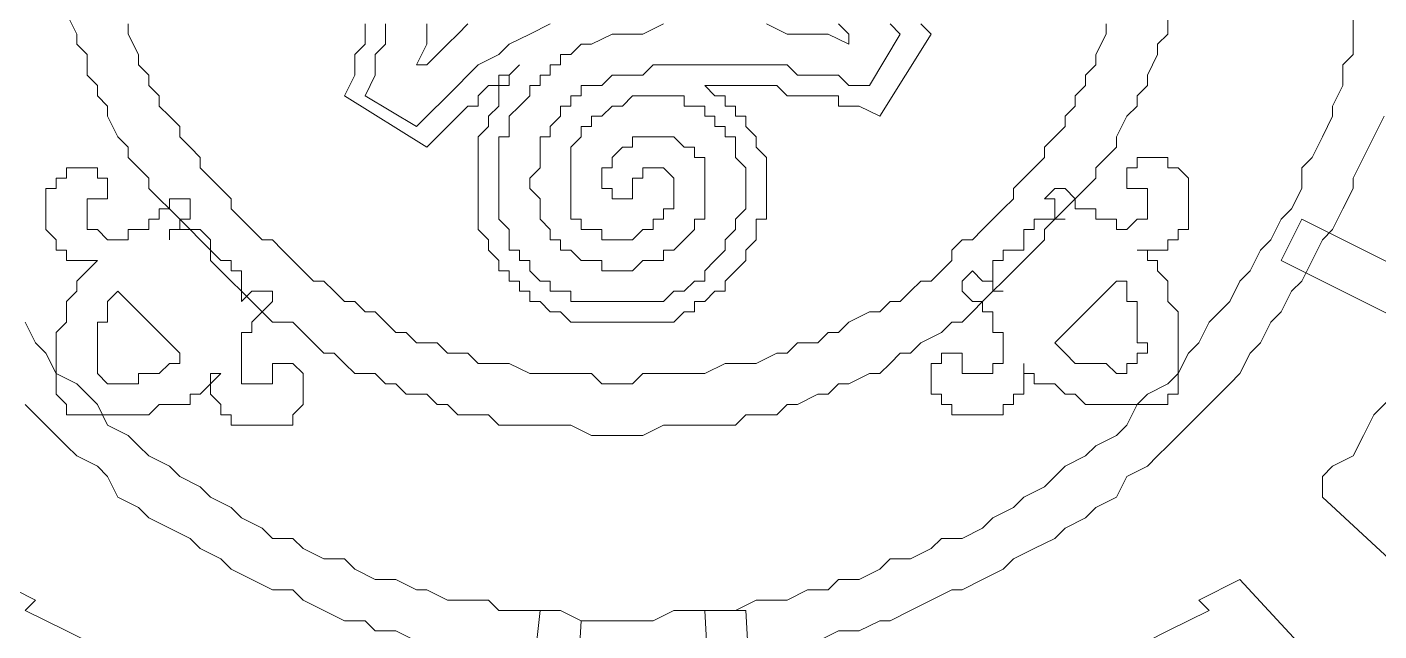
# Model space of a CAD drawing. Extents: x -66030 to 95157, y -13132 to 45879.
# Drawn here: x -11440 to -10927, y 14009 to 14238 of the extents above; entities that cross this region are included whole.
import ezdxf

# ---------------------------------------------------------------- set-up
doc = ezdxf.new("R2010")
doc.units = 0
doc.header["$LTSCALE"] = 100
doc.header["$MEASUREMENT"] = 0
doc.layers.get('0').update_dxf_attribs({"linetype": 'CONTINUOUS'})

msp = doc.modelspace()

# ---------------------------------------------------------------- linework, layer by layer
at = {"lineweight": 0}
for points in [[(-10937.23, 14243.11), (-10937.23, 14235.29), (-10937.23, 14227.48), (-10941.13, 14223.58), (-10941.13, 14215.76), (-10945.04, 14207.95), (-10945.04, 14204.05), (-10948.94, 14196.23), (-10952.85, 14188.42), (-10956.76, 14184.52), (-10956.76, 14176.7), (-10960.66, 14168.89), (-10964.57, 14164.99), (-10968.47, 14157.17), (-10972.38, 14153.27), (-10976.28, 14145.46), (-10980.19, 14141.55), (-10984.1, 14133.74), (-10988, 14129.83), (-10991.91, 14125.93), (-10995.81, 14118.12), (-10999.72, 14114.21), (-11003.63, 14106.4), (-11007.53, 14102.49), (-11015.34, 14098.59), (-11019.25, 14094.68), (-11023.16, 14086.87), (-11027.06, 14082.96), (-11034.87, 14079.06), (-11038.78, 14075.15), (-11046.59, 14071.24), (-11050.5, 14067.34), (-11054.4, 14063.43), (-11062.22, 14059.53), (-11066.12, 14055.62), (-11073.93, 14051.71), (-11077.84, 14047.81), (-11085.65, 14043.9), (-11093.46, 14043.9), (-11097.37, 14040), (-11105.18, 14036.09), (-11112.99, 14036.09), (-11116.9, 14032.18), (-11124.71, 14028.28), (-11132.52, 14028.28), (-11136.43, 14024.37), (-11144.24, 14024.37), (-11152.05, 14020.47), (-11159.87, 14020.47), (-11163.77, 14020.47), (-11171.58, 14016.56), (-11179.4, 14016.56), (-11187.21, 14016.56), (-11195.02, 14016.56), (-11202.83, 14012.65), (-11210.64, 14012.65), (-11214.55, 14012.65), (-11222.36, 14012.65), (-11230.17, 14012.65), (-11237.98, 14016.56), (-11245.8, 14016.56), (-11253.61, 14016.56), (-11261.42, 14016.56), (-11265.33, 14020.47), (-11273.14, 14020.47), (-11280.95, 14020.47), (-11288.76, 14024.37), (-11292.67, 14024.37), (-11300.48, 14028.28), (-11308.29, 14028.28), (-11316.1, 14032.18), (-11320.01, 14036.09), (-11327.82, 14036.09), (-11335.63, 14040), (-11339.54, 14043.9), (-11347.35, 14043.9), (-11351.26, 14047.81), (-11359.07, 14051.71), (-11362.98, 14055.62), (-11370.79, 14059.53), (-11374.69, 14063.43), (-11382.51, 14067.34), (-11386.41, 14071.24), (-11394.22, 14075.15), (-11398.13, 14079.06), (-11402.04, 14082.96), (-11409.85, 14086.87), (-11413.75, 14094.68), (-11417.66, 14098.59), (-11421.57, 14102.49), (-11429.38, 14106.4), (-11433.28, 14114.21), (-11437.19, 14118.12), (-11441.1, 14125.93)], [(-11007.53, 14243.11), (-11007.53, 14235.29), (-11011.44, 14231.39), (-11011.44, 14227.48), (-11015.34, 14219.67), (-11015.34, 14215.76), (-11019.25, 14211.86), (-11019.25, 14207.95), (-11023.16, 14204.05), (-11027.06, 14196.23), (-11027.06, 14192.33), (-11030.97, 14188.42), (-11034.87, 14184.52), (-11034.87, 14180.61), (-11038.78, 14176.7), (-11042.69, 14172.8), (-11046.59, 14168.89), (-11050.5, 14164.99), (-11054.4, 14161.08), (-11054.4, 14157.17), (-11058.31, 14153.27), (-11062.22, 14149.36), (-11066.12, 14145.46), (-11070.03, 14141.55), (-11073.93, 14137.65), (-11077.84, 14133.74), (-11081.75, 14129.83), (-11085.65, 14125.93), (-11089.56, 14125.93), (-11093.46, 14122.02), (-11101.28, 14118.12), (-11105.18, 14114.21), (-11109.09, 14114.21), (-11112.99, 14110.3), (-11116.9, 14106.4), (-11120.81, 14106.4), (-11128.62, 14102.49), (-11132.52, 14102.49), (-11136.43, 14098.59), (-11140.34, 14098.59), (-11148.15, 14094.68), (-11152.05, 14094.68), (-11155.96, 14090.77), (-11163.77, 14090.77), (-11167.68, 14090.77), (-11171.58, 14086.87), (-11179.4, 14086.87), (-11183.3, 14086.87), (-11187.21, 14086.87), (-11195.02, 14086.87), (-11198.93, 14086.87), (-11206.74, 14082.96), (-11210.64, 14082.96), (-11214.55, 14082.96), (-11222.36, 14082.96), (-11226.27, 14082.96), (-11234.08, 14086.87), (-11237.98, 14086.87), (-11241.89, 14086.87), (-11249.7, 14086.87), (-11253.61, 14086.87), (-11261.42, 14086.87), (-11265.33, 14090.77), (-11269.23, 14090.77), (-11277.04, 14090.77), (-11280.95, 14094.68), (-11284.86, 14094.68), (-11288.76, 14098.59), (-11296.57, 14098.59), (-11300.48, 14102.49), (-11304.39, 14102.49), (-11308.29, 14106.4), (-11316.1, 14106.4), (-11320.01, 14110.3), (-11323.92, 14114.21), (-11327.82, 14114.21), (-11331.73, 14118.12), (-11335.63, 14122.02), (-11339.54, 14125.93), (-11347.35, 14125.93), (-11351.26, 14129.83), (-11355.16, 14133.74), (-11359.07, 14137.65), (-11362.98, 14141.55), (-11366.88, 14145.46), (-11370.79, 14149.36), (-11370.79, 14153.27), (-11374.69, 14157.17), (-11378.6, 14161.08), (-11382.51, 14164.99), (-11386.41, 14168.89), (-11390.32, 14172.8), (-11394.22, 14176.7), (-11394.22, 14180.61), (-11398.13, 14184.52), (-11402.04, 14188.42), (-11402.04, 14192.33), (-11405.94, 14196.23), (-11409.85, 14204.05), (-11409.85, 14207.95), (-11413.75, 14211.86), (-11413.75, 14215.76), (-11417.66, 14219.67), (-11417.66, 14227.48), (-11421.57, 14231.39), (-11421.57, 14235.29), (-11425.47, 14243.11)], [(-11030.97, 14239.2), (-11030.97, 14235.29), (-11034.87, 14227.48), (-11034.87, 14223.58), (-11038.78, 14219.67), (-11038.78, 14215.76), (-11042.69, 14211.86), (-11042.69, 14207.95), (-11046.59, 14204.05), (-11046.59, 14200.14), (-11050.5, 14196.23), (-11054.4, 14192.33), (-11054.4, 14188.42), (-11058.31, 14184.52), (-11062.22, 14180.61), (-11066.12, 14176.7), (-11066.12, 14172.8), (-11070.03, 14168.89), (-11073.93, 14164.99), (-11077.84, 14161.08), (-11081.75, 14157.17), (-11085.65, 14157.17), (-11089.56, 14153.27), (-11089.56, 14149.36), (-11093.46, 14145.46), (-11097.37, 14141.55), (-11101.28, 14141.55), (-11105.18, 14137.65), (-11109.09, 14133.74), (-11112.99, 14133.74), (-11116.9, 14129.83), (-11120.81, 14129.83), (-11128.62, 14125.93), (-11132.52, 14122.02), (-11136.43, 14122.02), (-11140.34, 14118.12), (-11144.24, 14118.12), (-11148.15, 14118.12), (-11152.05, 14114.21), (-11155.96, 14114.21), (-11163.77, 14110.3), (-11167.68, 14110.3), (-11171.58, 14110.3), (-11175.49, 14110.3), (-11183.3, 14106.4), (-11187.21, 14106.4), (-11191.11, 14106.4), (-11195.02, 14106.4), (-11202.83, 14106.4), (-11206.74, 14106.4), (-11210.64, 14102.49), (-11214.55, 14102.49), (-11222.36, 14102.49), (-11226.27, 14106.4), (-11230.17, 14106.4), (-11237.98, 14106.4), (-11241.89, 14106.4), (-11245.8, 14106.4), (-11249.7, 14106.4), (-11257.51, 14110.3), (-11261.42, 14110.3), (-11265.33, 14110.3), (-11269.23, 14110.3), (-11273.14, 14114.21), (-11280.95, 14114.21), (-11284.86, 14118.12), (-11288.76, 14118.12), (-11292.67, 14118.12), (-11296.57, 14122.02), (-11300.48, 14122.02), (-11304.39, 14125.93), (-11308.29, 14129.83), (-11312.2, 14129.83), (-11316.1, 14133.74), (-11320.01, 14133.74), (-11323.92, 14137.65), (-11327.82, 14141.55), (-11331.73, 14141.55), (-11335.63, 14145.46), (-11339.54, 14149.36), (-11343.45, 14153.27), (-11347.35, 14157.17), (-11351.26, 14157.17), (-11355.16, 14161.08), (-11359.07, 14164.99), (-11362.98, 14168.89), (-11362.98, 14172.8), (-11366.88, 14176.7), (-11370.79, 14180.61), (-11374.69, 14184.52), (-11374.69, 14188.42), (-11378.6, 14192.33), (-11382.51, 14196.23), (-11382.51, 14200.14), (-11386.41, 14204.05), (-11390.32, 14207.95), (-11390.32, 14211.86), (-11394.22, 14215.76), (-11394.22, 14219.67), (-11398.13, 14223.58), (-11398.13, 14227.48), (-11402.04, 14235.29), (-11402.04, 14239.2)], [(-11101.28, 14239.2), (-11097.37, 14235.29), (-11116.9, 14204.05), (-11124.71, 14207.95), (-11124.71, 14207.95), (-11128.62, 14207.95), (-11128.62, 14207.95), (-11132.52, 14207.95), (-11132.52, 14211.86), (-11136.43, 14211.86), (-11140.34, 14211.86), (-11140.34, 14211.86), (-11144.24, 14211.86), (-11144.24, 14211.86), (-11148.15, 14211.86), (-11148.15, 14211.86), (-11152.05, 14211.86), (-11152.05, 14211.86), (-11155.96, 14215.76), (-11155.96, 14215.76), (-11159.87, 14215.76), (-11159.87, 14215.76), (-11163.77, 14215.76), (-11163.77, 14215.76), (-11167.68, 14215.76), (-11167.68, 14215.76), (-11171.58, 14215.76), (-11171.58, 14215.76), (-11175.49, 14215.76), (-11179.4, 14215.76), (-11179.4, 14215.76), (-11183.3, 14215.76), (-11183.3, 14215.76), (-11183.3, 14215.76), (-11183.3, 14215.76), (-11179.4, 14211.86), (-11179.4, 14211.86), (-11175.49, 14211.86), (-11175.49, 14207.95), (-11171.58, 14207.95), (-11171.58, 14207.95), (-11171.58, 14204.05), (-11167.68, 14204.05), (-11167.68, 14204.05), (-11167.68, 14200.14), (-11167.68, 14200.14), (-11163.77, 14196.23), (-11163.77, 14196.23), (-11163.77, 14192.33), (-11163.77, 14192.33), (-11159.87, 14188.42), (-11159.87, 14188.42), (-11159.87, 14184.52), (-11159.87, 14184.52), (-11159.87, 14180.61), (-11159.87, 14180.61), (-11159.87, 14176.7), (-11159.87, 14172.8), (-11159.87, 14172.8), (-11159.87, 14168.89), (-11159.87, 14164.99), (-11163.77, 14164.99), (-11163.77, 14161.08), (-11163.77, 14157.17), (-11163.77, 14157.17), (-11167.68, 14153.27), (-11167.68, 14149.36), (-11167.68, 14149.36), (-11171.58, 14145.46), (-11171.58, 14145.46), (-11175.49, 14141.55), (-11175.49, 14141.55), (-11175.49, 14137.65), (-11179.4, 14137.65), (-11183.3, 14133.74), (-11183.3, 14133.74), (-11187.21, 14133.74), (-11187.21, 14129.83), (-11191.11, 14129.83), (-11191.11, 14129.83), (-11195.02, 14125.93), (-11198.93, 14125.93), (-11198.93, 14125.93), (-11202.83, 14125.93), (-11206.74, 14125.93), (-11206.74, 14125.93), (-11210.64, 14125.93), (-11214.55, 14125.93), (-11218.45, 14125.93), (-11218.45, 14125.93), (-11222.36, 14125.93), (-11226.27, 14125.93), (-11226.27, 14125.93), (-11230.17, 14125.93), (-11234.08, 14125.93), (-11234.08, 14125.93), (-11237.98, 14129.83), (-11241.89, 14129.83), (-11241.89, 14129.83), (-11245.8, 14133.74), (-11245.8, 14133.74), (-11249.7, 14133.74), (-11249.7, 14137.65), (-11253.61, 14137.65), (-11253.61, 14141.55), (-11257.51, 14141.55), (-11257.51, 14145.46), (-11261.42, 14145.46), (-11261.42, 14149.36), (-11261.42, 14149.36), (-11265.33, 14153.27), (-11265.33, 14157.17), (-11265.33, 14157.17), (-11269.23, 14161.08), (-11269.23, 14164.99), (-11269.23, 14164.99), (-11269.23, 14168.89), (-11269.23, 14172.8), (-11269.23, 14172.8), (-11269.23, 14176.7), (-11269.23, 14180.61), (-11269.23, 14184.52), (-11269.23, 14188.42), (-11269.23, 14188.42), (-11269.23, 14192.33), (-11269.23, 14196.23), (-11265.33, 14200.14), (-11265.33, 14204.05), (-11265.33, 14204.05), (-11261.42, 14207.95), (-11261.42, 14211.86), (-11261.42, 14215.76), (-11257.51, 14215.76), (-11257.51, 14219.67), (-11253.61, 14223.58), (-11253.61, 14223.58), (-11253.61, 14223.58), (-11257.51, 14219.67), (-11261.42, 14219.67), (-11261.42, 14215.76), (-11265.33, 14215.76), (-11269.23, 14211.86), (-11269.23, 14211.86), (-11269.23, 14211.86), (-11269.23, 14207.95), (-11273.14, 14207.95), (-11273.14, 14207.95), (-11273.14, 14207.95), (-11277.04, 14204.05), (-11277.04, 14204.05), (-11277.04, 14204.05), (-11277.04, 14204.05), (-11280.95, 14200.14), (-11280.95, 14200.14), (-11280.95, 14200.14), (-11284.86, 14196.23), (-11284.86, 14196.23), (-11288.76, 14192.33), (-11320.01, 14211.86), (-11316.1, 14219.67), (-11316.1, 14219.67), (-11316.1, 14223.58), (-11316.1, 14223.58), (-11316.1, 14227.48), (-11316.1, 14227.48), (-11312.2, 14231.39), (-11312.2, 14231.39), (-11312.2, 14235.29), (-11312.2, 14239.2)], [(-11241.89, 14239.2), (-11249.7, 14235.29), (-11257.51, 14231.39), (-11261.42, 14227.48), (-11269.23, 14223.58), (-11273.14, 14219.67), (-11277.04, 14215.76), (-11280.95, 14211.86), (-11288.76, 14204.05), (-11292.67, 14200.14), (-11312.2, 14211.86), (-11312.2, 14211.86), (-11308.29, 14219.67), (-11308.29, 14223.58), (-11308.29, 14227.48), (-11304.39, 14231.39), (-11304.39, 14235.29), (-11304.39, 14239.2)], [(-11288.76, 14239.2), (-11288.76, 14231.39), (-11292.67, 14223.58), (-11288.76, 14223.58), (-11284.86, 14227.48), (-11280.95, 14231.39), (-11280.95, 14231.39), (-11277.04, 14235.29), (-11273.14, 14239.2)], [(-11112.99, 14239.2), (-11109.09, 14235.29), (-11120.81, 14215.76), (-11120.81, 14215.76), (-11124.71, 14215.76), (-11128.62, 14215.76), (-11132.52, 14219.67), (-11136.43, 14219.67), (-11140.34, 14219.67), (-11144.24, 14219.67), (-11148.15, 14219.67), (-11152.05, 14223.58), (-11159.87, 14223.58), (-11163.77, 14223.58), (-11167.68, 14223.58), (-11171.58, 14223.58), (-11175.49, 14223.58), (-11179.4, 14223.58), (-11183.3, 14223.58), (-11187.21, 14223.58), (-11198.93, 14223.58), (-11202.83, 14223.58), (-11206.74, 14219.67), (-11214.55, 14219.67), (-11214.55, 14219.67), (-11218.45, 14219.67), (-11218.45, 14219.67), (-11222.36, 14215.76), (-11226.27, 14215.76), (-11226.27, 14215.76), (-11230.17, 14215.76), (-11230.17, 14211.86), (-11234.08, 14211.86), (-11234.08, 14211.86), (-11234.08, 14207.95), (-11237.98, 14207.95), (-11237.98, 14204.05), (-11237.98, 14204.05), (-11241.89, 14200.14), (-11241.89, 14200.14), (-11241.89, 14196.23), (-11245.8, 14196.23), (-11245.8, 14192.33), (-11245.8, 14192.33), (-11245.8, 14188.42), (-11245.8, 14188.42), (-11245.8, 14184.52), (-11245.8, 14184.52), (-11249.7, 14180.61), (-11249.7, 14180.61), (-11249.7, 14176.7), (-11249.7, 14176.7), (-11245.8, 14172.8), (-11245.8, 14172.8), (-11245.8, 14172.8), (-11245.8, 14168.89), (-11245.8, 14168.89), (-11245.8, 14164.99), (-11245.8, 14164.99), (-11245.8, 14164.99), (-11241.89, 14161.08), (-11241.89, 14161.08), (-11241.89, 14161.08), (-11241.89, 14157.17), (-11241.89, 14157.17), (-11237.98, 14157.17), (-11237.98, 14157.17), (-11237.98, 14153.27), (-11234.08, 14153.27), (-11234.08, 14153.27), (-11234.08, 14153.27), (-11230.17, 14149.36), (-11230.17, 14149.36), (-11230.17, 14149.36), (-11226.27, 14149.36), (-11226.27, 14149.36), (-11226.27, 14149.36), (-11222.36, 14149.36), (-11222.36, 14145.46), (-11218.45, 14145.46), (-11218.45, 14145.46), (-11214.55, 14145.46), (-11214.55, 14145.46), (-11214.55, 14145.46), (-11210.64, 14145.46), (-11210.64, 14145.46), (-11206.74, 14149.36), (-11206.74, 14149.36), (-11206.74, 14149.36), (-11202.83, 14149.36), (-11202.83, 14149.36), (-11198.93, 14149.36), (-11198.93, 14149.36), (-11198.93, 14153.27), (-11195.02, 14153.27), (-11195.02, 14153.27), (-11195.02, 14153.27), (-11191.11, 14157.17), (-11191.11, 14157.17), (-11191.11, 14157.17), (-11191.11, 14157.17), (-11187.21, 14161.08), (-11187.21, 14161.08), (-11187.21, 14161.08), (-11187.21, 14164.99), (-11187.21, 14164.99), (-11183.3, 14164.99), (-11183.3, 14168.89), (-11183.3, 14168.89), (-11183.3, 14172.8), (-11183.3, 14172.8), (-11183.3, 14172.8), (-11183.3, 14176.7), (-11183.3, 14176.7), (-11183.3, 14180.61), (-11183.3, 14180.61), (-11183.3, 14180.61), (-11183.3, 14180.61), (-11183.3, 14180.61), (-11183.3, 14184.52), (-11183.3, 14184.52), (-11183.3, 14184.52), (-11183.3, 14184.52), (-11183.3, 14188.42), (-11187.21, 14188.42), (-11187.21, 14188.42), (-11187.21, 14188.42), (-11187.21, 14188.42), (-11187.21, 14188.42), (-11187.21, 14192.33), (-11187.21, 14192.33), (-11191.11, 14192.33), (-11191.11, 14192.33), (-11191.11, 14192.33), (-11191.11, 14192.33), (-11191.11, 14192.33), (-11195.02, 14196.23), (-11195.02, 14196.23), (-11195.02, 14196.23), (-11195.02, 14196.23), (-11195.02, 14196.23), (-11198.93, 14196.23), (-11198.93, 14196.23), (-11198.93, 14196.23), (-11198.93, 14196.23), (-11202.83, 14196.23), (-11202.83, 14196.23), (-11202.83, 14196.23), (-11202.83, 14196.23), (-11206.74, 14196.23), (-11206.74, 14196.23), (-11206.74, 14196.23), (-11206.74, 14196.23), (-11210.64, 14196.23), (-11210.64, 14196.23), (-11210.64, 14196.23), (-11210.64, 14192.33), (-11214.55, 14192.33), (-11214.55, 14192.33), (-11214.55, 14192.33), (-11214.55, 14192.33), (-11214.55, 14192.33), (-11214.55, 14192.33), (-11218.45, 14188.42), (-11218.45, 14188.42), (-11218.45, 14188.42), (-11218.45, 14188.42), (-11218.45, 14188.42), (-11218.45, 14188.42), (-11218.45, 14184.52), (-11218.45, 14184.52), (-11222.36, 14184.52), (-11222.36, 14184.52), (-11222.36, 14180.61), (-11222.36, 14180.61), (-11222.36, 14180.61), (-11222.36, 14180.61), (-11222.36, 14180.61), (-11222.36, 14176.7), (-11222.36, 14176.7), (-11222.36, 14176.7), (-11222.36, 14176.7), (-11222.36, 14176.7), (-11222.36, 14176.7), (-11222.36, 14176.7), (-11222.36, 14176.7), (-11222.36, 14176.7), (-11222.36, 14176.7), (-11222.36, 14176.7), (-11222.36, 14176.7), (-11218.45, 14176.7), (-11218.45, 14172.8), (-11218.45, 14172.8), (-11218.45, 14172.8), (-11218.45, 14172.8), (-11218.45, 14172.8), (-11218.45, 14172.8), (-11218.45, 14172.8), (-11218.45, 14172.8), (-11218.45, 14172.8), (-11218.45, 14172.8), (-11218.45, 14172.8), (-11218.45, 14172.8), (-11218.45, 14172.8), (-11218.45, 14172.8), (-11218.45, 14172.8), (-11218.45, 14172.8), (-11214.55, 14172.8), (-11214.55, 14172.8), (-11214.55, 14172.8), (-11214.55, 14172.8), (-11214.55, 14172.8), (-11214.55, 14172.8), (-11214.55, 14172.8), (-11214.55, 14172.8), (-11214.55, 14172.8), (-11214.55, 14172.8), (-11214.55, 14172.8), (-11214.55, 14172.8), (-11214.55, 14172.8), (-11210.64, 14172.8), (-11210.64, 14172.8), (-11210.64, 14172.8), (-11210.64, 14172.8), (-11210.64, 14172.8), (-11210.64, 14172.8), (-11210.64, 14172.8), (-11210.64, 14172.8), (-11210.64, 14172.8), (-11210.64, 14176.7), (-11210.64, 14176.7), (-11210.64, 14176.7), (-11210.64, 14176.7), (-11210.64, 14176.7), (-11210.64, 14176.7), (-11210.64, 14176.7), (-11210.64, 14176.7), (-11210.64, 14176.7), (-11210.64, 14176.7), (-11210.64, 14176.7), (-11210.64, 14176.7), (-11210.64, 14180.61), (-11210.64, 14180.61), (-11206.74, 14180.61), (-11206.74, 14184.52), (-11206.74, 14184.52), (-11206.74, 14184.52), (-11202.83, 14184.52), (-11202.83, 14184.52), (-11202.83, 14184.52), (-11198.93, 14184.52), (-11198.93, 14184.52), (-11198.93, 14184.52), (-11195.02, 14180.61), (-11195.02, 14180.61), (-11195.02, 14180.61), (-11195.02, 14176.7), (-11195.02, 14176.7), (-11195.02, 14176.7), (-11195.02, 14172.8), (-11195.02, 14172.8), (-11195.02, 14172.8), (-11195.02, 14172.8), (-11195.02, 14168.89), (-11195.02, 14168.89), (-11198.93, 14168.89), (-11198.93, 14168.89), (-11198.93, 14168.89), (-11198.93, 14164.99), (-11198.93, 14164.99), (-11198.93, 14164.99), (-11198.93, 14164.99), (-11202.83, 14164.99), (-11202.83, 14161.08), (-11202.83, 14161.08), (-11202.83, 14161.08), (-11202.83, 14161.08), (-11206.74, 14161.08), (-11206.74, 14161.08), (-11206.74, 14161.08), (-11206.74, 14161.08), (-11210.64, 14157.17), (-11210.64, 14157.17), (-11210.64, 14157.17), (-11210.64, 14157.17), (-11214.55, 14157.17), (-11214.55, 14157.17), (-11214.55, 14157.17), (-11214.55, 14157.17), (-11218.45, 14157.17), (-11218.45, 14157.17), (-11218.45, 14157.17), (-11218.45, 14157.17), (-11222.36, 14157.17), (-11222.36, 14157.17), (-11222.36, 14161.08), (-11222.36, 14161.08), (-11226.27, 14161.08), (-11226.27, 14161.08), (-11226.27, 14161.08), (-11226.27, 14161.08), (-11226.27, 14161.08), (-11230.17, 14161.08), (-11230.17, 14164.99), (-11230.17, 14164.99), (-11230.17, 14164.99), (-11230.17, 14164.99), (-11234.08, 14164.99), (-11234.08, 14168.89), (-11234.08, 14168.89), (-11234.08, 14168.89), (-11234.08, 14168.89), (-11234.08, 14168.89), (-11234.08, 14172.8), (-11234.08, 14172.8), (-11234.08, 14172.8), (-11234.08, 14172.8), (-11234.08, 14176.7), (-11234.08, 14176.7), (-11234.08, 14176.7), (-11234.08, 14180.61), (-11234.08, 14180.61), (-11234.08, 14180.61), (-11234.08, 14184.52), (-11234.08, 14184.52), (-11234.08, 14188.42), (-11234.08, 14188.42), (-11234.08, 14192.33), (-11234.08, 14192.33), (-11234.08, 14192.33), (-11230.17, 14196.23), (-11230.17, 14196.23), (-11230.17, 14196.23), (-11230.17, 14200.14), (-11226.27, 14200.14), (-11226.27, 14200.14), (-11226.27, 14204.05), (-11222.36, 14204.05), (-11222.36, 14204.05), (-11222.36, 14204.05), (-11218.45, 14207.95), (-11218.45, 14207.95), (-11218.45, 14207.95), (-11214.55, 14207.95), (-11214.55, 14207.95), (-11214.55, 14207.95), (-11210.64, 14211.86), (-11210.64, 14211.86), (-11206.74, 14211.86), (-11206.74, 14211.86), (-11202.83, 14211.86), (-11202.83, 14211.86), (-11202.83, 14211.86), (-11198.93, 14211.86), (-11198.93, 14211.86), (-11195.02, 14211.86), (-11195.02, 14211.86), (-11191.11, 14211.86), (-11191.11, 14207.95), (-11191.11, 14207.95), (-11187.21, 14207.95), (-11187.21, 14207.95), (-11187.21, 14207.95), (-11183.3, 14207.95), (-11183.3, 14204.05), (-11183.3, 14204.05), (-11179.4, 14204.05), (-11179.4, 14204.05), (-11179.4, 14200.14), (-11175.49, 14200.14), (-11175.49, 14200.14), (-11175.49, 14196.23), (-11175.49, 14196.23), (-11171.58, 14196.23), (-11171.58, 14192.33), (-11171.58, 14192.33), (-11171.58, 14192.33), (-11171.58, 14188.42), (-11171.58, 14188.42), (-11167.68, 14184.52), (-11167.68, 14184.52), (-11167.68, 14184.52), (-11167.68, 14180.61), (-11167.68, 14180.61), (-11167.68, 14176.7), (-11167.68, 14172.8), (-11167.68, 14172.8), (-11167.68, 14168.89), (-11167.68, 14168.89), (-11171.58, 14164.99), (-11171.58, 14164.99), (-11171.58, 14161.08), (-11171.58, 14161.08), (-11175.49, 14157.17), (-11175.49, 14157.17), (-11175.49, 14153.27), (-11175.49, 14153.27), (-11179.4, 14149.36), (-11179.4, 14149.36), (-11183.3, 14145.46), (-11183.3, 14145.46), (-11183.3, 14141.55), (-11187.21, 14141.55), (-11187.21, 14141.55), (-11191.11, 14137.65), (-11191.11, 14137.65), (-11195.02, 14137.65), (-11195.02, 14137.65), (-11198.93, 14133.74), (-11198.93, 14133.74), (-11202.83, 14133.74), (-11206.74, 14133.74), (-11206.74, 14133.74), (-11210.64, 14133.74), (-11210.64, 14133.74), (-11214.55, 14133.74), (-11218.45, 14133.74), (-11218.45, 14133.74), (-11222.36, 14133.74), (-11222.36, 14133.74), (-11226.27, 14133.74), (-11230.17, 14133.74), (-11230.17, 14133.74), (-11234.08, 14133.74), (-11234.08, 14137.65), (-11237.98, 14137.65), (-11237.98, 14137.65), (-11241.89, 14137.65), (-11241.89, 14141.55), (-11245.8, 14141.55), (-11245.8, 14141.55), (-11249.7, 14145.46), (-11249.7, 14145.46), (-11249.7, 14149.36), (-11253.61, 14149.36), (-11253.61, 14153.27), (-11253.61, 14153.27), (-11257.51, 14153.27), (-11257.51, 14157.17), (-11257.51, 14157.17), (-11257.51, 14161.08), (-11261.42, 14164.99), (-11261.42, 14164.99), (-11261.42, 14168.89), (-11261.42, 14168.89), (-11261.42, 14172.8), (-11261.42, 14172.8), (-11261.42, 14176.7), (-11261.42, 14180.61), (-11261.42, 14184.52), (-11261.42, 14184.52), (-11261.42, 14188.42), (-11261.42, 14192.33), (-11261.42, 14196.23), (-11257.51, 14196.23), (-11257.51, 14200.14), (-11257.51, 14204.05), (-11257.51, 14204.05), (-11253.61, 14207.95), (-11253.61, 14207.95), (-11249.7, 14211.86), (-11249.7, 14215.76), (-11245.8, 14215.76), (-11245.8, 14219.67), (-11241.89, 14219.67), (-11241.89, 14223.58), (-11237.98, 14223.58), (-11237.98, 14227.48), (-11234.08, 14227.48), (-11234.08, 14227.48), (-11230.17, 14231.39), (-11226.27, 14231.39), (-11218.45, 14235.29), (-11214.55, 14235.29), (-11210.64, 14235.29), (-11206.74, 14235.29), (-11198.93, 14239.2)], [(-11159.87, 14239.2), (-11152.05, 14235.29), (-11144.24, 14235.29), (-11136.43, 14235.29), (-11128.62, 14231.39), (-11128.62, 14235.29), (-11132.52, 14239.2)], [(-10925.51, 14204.05), (-10929.41, 14196.23), (-10933.32, 14188.42), (-10937.23, 14180.61), (-10937.23, 14176.7), (-10941.13, 14168.89), (-10945.04, 14161.08), (-10948.94, 14157.17), (-10952.85, 14149.36), (-10956.76, 14141.55), (-10960.66, 14137.65), (-10964.57, 14129.83), (-10968.47, 14125.93), (-10972.38, 14118.12), (-10976.28, 14114.21), (-10980.19, 14106.4), (-10984.1, 14102.49), (-10991.91, 14094.68), (-10995.81, 14090.77), (-10999.72, 14086.87), (-11007.53, 14079.06), (-11011.44, 14075.15), (-11015.34, 14071.24), (-11023.16, 14067.34), (-11027.06, 14059.53), (-11034.87, 14055.62), (-11038.78, 14051.71), (-11046.59, 14047.81), (-11050.5, 14043.9), (-11058.31, 14040), (-11066.12, 14036.09), (-11070.03, 14032.18), (-11077.84, 14028.28), (-11085.65, 14024.37), (-11089.56, 14024.37), (-11097.37, 14020.47), (-11105.18, 14016.56), (-11112.99, 14012.65), (-11116.9, 14012.65), (-11124.71, 14008.75), (-11132.52, 14008.75), (-11140.34, 14004.84)], [(-10909.88, 14122.02), (-10964.57, 14149.36), (-10956.76, 14164.99), (-10902.07, 14137.65)], [(-10898.17, 14012.65), (-10948.94, 14059.53), (-10948.94, 14059.53), (-10948.94, 14063.43), (-10948.94, 14063.43), (-10948.94, 14067.34), (-10945.04, 14071.24), (-10937.23, 14075.15), (-10933.32, 14082.96), (-10929.41, 14090.77), (-10921.6, 14098.59)], [(-11292.67, 14004.84), (-11300.48, 14008.75), (-11308.29, 14008.75), (-11312.2, 14012.65), (-11320.01, 14012.65), (-11327.82, 14016.56), (-11335.63, 14020.47), (-11339.54, 14024.37), (-11347.35, 14024.37), (-11355.16, 14028.28), (-11362.98, 14032.18), (-11366.88, 14036.09), (-11374.69, 14040), (-11378.6, 14043.9), (-11386.41, 14047.81), (-11394.22, 14051.71), (-11398.13, 14055.62), (-11405.94, 14059.53), (-11409.85, 14067.34), (-11413.75, 14071.24), (-11421.57, 14075.15), (-11425.47, 14079.06), (-11433.28, 14086.87), (-11437.19, 14090.77), (-11441.1, 14094.68)], [(-11452.81, 14028.28), (-11437.19, 14020.47), (-11441.1, 14016.56), (-11425.47, 14008.75), (-11417.66, 14004.84)], [(-11015.34, 14004.84), (-11007.53, 14008.75), (-10991.91, 14016.56), (-10995.81, 14020.47), (-10980.19, 14028.28), (-10933.32, 13977.5)], [(-11261.42, 13875.95), (-11245.8, 14016.56), (-11237.98, 14016.56), (-11230.17, 14012.65), (-11234.08, 13946.25)], [(-11179.4, 13946.25), (-11183.3, 14016.56), (-11175.49, 14016.56), (-11167.68, 14016.56), (-11159.87, 13875.95)]]:
    msp.add_lwpolyline(points, dxfattribs=at)
for points in [[(-11347.35, 14133.74), (-11351.26, 14129.83), (-11351.26, 14129.83), (-11351.26, 14129.83), (-11355.16, 14125.93), (-11355.16, 14122.02), (-11359.07, 14122.02), (-11359.07, 14118.12), (-11359.07, 14114.21), (-11359.07, 14114.21), (-11359.07, 14110.3), (-11359.07, 14110.3), (-11359.07, 14106.4), (-11359.07, 14106.4), (-11359.07, 14106.4), (-11359.07, 14102.49), (-11355.16, 14102.49), (-11355.16, 14102.49), (-11355.16, 14102.49), (-11351.26, 14102.49), (-11351.26, 14102.49), (-11351.26, 14102.49), (-11347.35, 14102.49), (-11347.35, 14102.49), (-11347.35, 14102.49), (-11347.35, 14102.49), (-11347.35, 14102.49), (-11347.35, 14106.4), (-11347.35, 14106.4), (-11347.35, 14106.4), (-11347.35, 14106.4), (-11347.35, 14110.3), (-11343.45, 14110.3), (-11343.45, 14110.3), (-11343.45, 14110.3), (-11339.54, 14110.3), (-11339.54, 14110.3), (-11335.63, 14106.4), (-11335.63, 14106.4), (-11335.63, 14106.4), (-11335.63, 14106.4), (-11335.63, 14102.49), (-11335.63, 14102.49), (-11335.63, 14098.59), (-11335.63, 14098.59), (-11335.63, 14098.59), (-11335.63, 14094.68), (-11335.63, 14094.68), (-11339.54, 14090.77), (-11339.54, 14090.77), (-11339.54, 14090.77), (-11339.54, 14086.87), (-11343.45, 14086.87), (-11343.45, 14086.87), (-11347.35, 14086.87), (-11347.35, 14086.87), (-11351.26, 14086.87), (-11351.26, 14086.87), (-11355.16, 14086.87), (-11355.16, 14086.87), (-11359.07, 14086.87), (-11359.07, 14086.87), (-11362.98, 14086.87), (-11362.98, 14090.77), (-11362.98, 14090.77), (-11366.88, 14090.77), (-11366.88, 14094.68), (-11366.88, 14094.68), (-11370.79, 14098.59), (-11370.79, 14098.59), (-11370.79, 14102.49), (-11370.79, 14102.49), (-11366.88, 14106.4), (-11366.88, 14106.4), (-11370.79, 14106.4), (-11370.79, 14102.49), (-11370.79, 14102.49), (-11374.69, 14098.59), (-11374.69, 14098.59), (-11374.69, 14098.59), (-11378.6, 14098.59), (-11378.6, 14094.68), (-11386.41, 14094.68), (-11390.32, 14094.68), (-11394.22, 14090.77), (-11398.13, 14090.77), (-11402.04, 14090.77), (-11405.94, 14090.77), (-11413.75, 14090.77), (-11417.66, 14090.77), (-11417.66, 14090.77), (-11421.57, 14090.77), (-11421.57, 14090.77), (-11425.47, 14090.77), (-11425.47, 14090.77), (-11425.47, 14094.68), (-11425.47, 14094.68), (-11425.47, 14094.68), (-11425.47, 14094.68), (-11429.38, 14098.59), (-11429.38, 14098.59), (-11429.38, 14102.49), (-11429.38, 14106.4), (-11429.38, 14110.3), (-11429.38, 14114.21), (-11429.38, 14122.02), (-11425.47, 14125.93), (-11425.47, 14129.83), (-11425.47, 14133.74), (-11421.57, 14137.65), (-11421.57, 14141.55), (-11421.57, 14141.55), (-11417.66, 14145.46), (-11417.66, 14145.46), (-11417.66, 14145.46), (-11413.75, 14149.36), (-11413.75, 14149.36), (-11413.75, 14149.36), (-11413.75, 14149.36), (-11413.75, 14149.36), (-11417.66, 14149.36), (-11421.57, 14149.36), (-11421.57, 14149.36), (-11425.47, 14149.36), (-11425.47, 14153.27), (-11425.47, 14153.27), (-11429.38, 14153.27), (-11429.38, 14157.17), (-11429.38, 14157.17), (-11433.28, 14161.08), (-11433.28, 14161.08), (-11433.28, 14164.99), (-11433.28, 14164.99), (-11433.28, 14168.89), (-11433.28, 14168.89), (-11433.28, 14172.8), (-11433.28, 14172.8), (-11433.28, 14172.8), (-11433.28, 14176.7), (-11429.38, 14176.7), (-11429.38, 14180.61), (-11429.38, 14180.61), (-11425.47, 14180.61), (-11425.47, 14180.61), (-11425.47, 14184.52), (-11421.57, 14184.52), (-11421.57, 14184.52), (-11417.66, 14184.52), (-11417.66, 14184.52), (-11413.75, 14184.52), (-11413.75, 14184.52), (-11413.75, 14180.61), (-11409.85, 14180.61), (-11409.85, 14180.61), (-11409.85, 14180.61), (-11409.85, 14176.7), (-11409.85, 14176.7), (-11409.85, 14176.7), (-11409.85, 14172.8), (-11409.85, 14172.8), (-11409.85, 14172.8), (-11413.75, 14172.8), (-11413.75, 14172.8), (-11413.75, 14172.8), (-11413.75, 14172.8), (-11413.75, 14172.8), (-11417.66, 14172.8), (-11417.66, 14172.8), (-11417.66, 14168.89), (-11417.66, 14168.89), (-11417.66, 14168.89), (-11417.66, 14164.99), (-11417.66, 14164.99), (-11417.66, 14164.99), (-11417.66, 14161.08), (-11413.75, 14161.08), (-11413.75, 14161.08), (-11413.75, 14161.08), (-11409.85, 14157.17), (-11409.85, 14157.17), (-11405.94, 14157.17), (-11405.94, 14157.17), (-11402.04, 14157.17), (-11402.04, 14161.08), (-11398.13, 14161.08), (-11394.22, 14161.08), (-11394.22, 14164.99), (-11390.32, 14164.99), (-11390.32, 14168.89), (-11386.41, 14168.89), (-11386.41, 14168.89), (-11386.41, 14172.8), (-11382.51, 14172.8), (-11382.51, 14172.8), (-11382.51, 14172.8), (-11382.51, 14172.8), (-11378.6, 14172.8), (-11378.6, 14172.8), (-11378.6, 14168.89), (-11378.6, 14168.89), (-11378.6, 14168.89), (-11378.6, 14164.99), (-11378.6, 14164.99), (-11382.51, 14164.99), (-11382.51, 14161.08), (-11382.51, 14161.08), (-11386.41, 14161.08), (-11386.41, 14157.17), (-11386.41, 14157.17), (-11386.41, 14157.17), (-11386.41, 14161.08), (-11382.51, 14161.08), (-11382.51, 14161.08), (-11382.51, 14161.08), (-11386.41, 14161.08), (-11382.51, 14161.08), (-11382.51, 14161.08), (-11378.6, 14161.08), (-11378.6, 14161.08), (-11374.69, 14161.08), (-11374.69, 14161.08), (-11374.69, 14161.08), (-11370.79, 14157.17), (-11370.79, 14157.17), (-11370.79, 14157.17), (-11370.79, 14153.27), (-11370.79, 14153.27), (-11366.88, 14149.36), (-11366.88, 14149.36), (-11366.88, 14149.36), (-11366.88, 14149.36), (-11362.98, 14149.36), (-11362.98, 14149.36), (-11362.98, 14145.46), (-11359.07, 14145.46), (-11359.07, 14145.46), (-11359.07, 14145.46), (-11359.07, 14141.55), (-11359.07, 14141.55), (-11359.07, 14141.55), (-11359.07, 14137.65), (-11359.07, 14137.65), (-11359.07, 14133.74), (-11359.07, 14133.74), (-11359.07, 14133.74), (-11359.07, 14133.74), (-11359.07, 14133.74), (-11359.07, 14133.74), (-11359.07, 14133.74), (-11359.07, 14133.74), (-11359.07, 14133.74), (-11359.07, 14133.74), (-11355.16, 14137.65), (-11355.16, 14137.65), (-11355.16, 14137.65), (-11351.26, 14137.65), (-11351.26, 14137.65), (-11351.26, 14137.65), (-11347.35, 14137.65), (-11347.35, 14137.65), (-11347.35, 14137.65), (-11347.35, 14137.65), (-11347.35, 14137.65), (-11347.35, 14137.65), (-11347.35, 14133.74), (-11347.35, 14133.74), (-11347.35, 14133.74)], [(-11085.65, 14137.65), (-11081.75, 14133.74), (-11081.75, 14133.74), (-11077.84, 14133.74), (-11077.84, 14129.83), (-11073.93, 14129.83), (-11073.93, 14125.93), (-11073.93, 14122.02), (-11070.03, 14122.02), (-11070.03, 14118.12), (-11070.03, 14114.21), (-11070.03, 14114.21), (-11070.03, 14110.3), (-11073.93, 14110.3), (-11073.93, 14110.3), (-11073.93, 14106.4), (-11073.93, 14106.4), (-11077.84, 14106.4), (-11077.84, 14106.4), (-11077.84, 14106.4), (-11081.75, 14106.4), (-11081.75, 14106.4), (-11081.75, 14106.4), (-11085.65, 14106.4), (-11085.65, 14106.4), (-11085.65, 14106.4), (-11085.65, 14106.4), (-11085.65, 14110.3), (-11085.65, 14110.3), (-11085.65, 14110.3), (-11085.65, 14110.3), (-11085.65, 14114.21), (-11085.65, 14114.21), (-11085.65, 14114.21), (-11089.56, 14114.21), (-11089.56, 14114.21), (-11093.46, 14114.21), (-11093.46, 14114.21), (-11093.46, 14114.21), (-11093.46, 14110.3), (-11093.46, 14110.3), (-11097.37, 14110.3), (-11097.37, 14110.3), (-11097.37, 14106.4), (-11097.37, 14106.4), (-11097.37, 14106.4), (-11097.37, 14102.49), (-11097.37, 14102.49), (-11097.37, 14098.59), (-11093.46, 14098.59), (-11093.46, 14098.59), (-11093.46, 14094.68), (-11093.46, 14094.68), (-11089.56, 14094.68), (-11089.56, 14090.77), (-11085.65, 14090.77), (-11085.65, 14090.77), (-11085.65, 14090.77), (-11081.75, 14090.77), (-11081.75, 14090.77), (-11077.84, 14090.77), (-11077.84, 14090.77), (-11073.93, 14090.77), (-11073.93, 14090.77), (-11070.03, 14090.77), (-11070.03, 14094.68), (-11066.12, 14094.68), (-11066.12, 14094.68), (-11066.12, 14098.59), (-11062.22, 14098.59), (-11062.22, 14102.49), (-11062.22, 14102.49), (-11062.22, 14106.4), (-11062.22, 14106.4), (-11062.22, 14110.3), (-11062.22, 14110.3), (-11062.22, 14110.3), (-11062.22, 14106.4), (-11058.31, 14106.4), (-11058.31, 14106.4), (-11058.31, 14102.49), (-11054.4, 14102.49), (-11054.4, 14102.49), (-11050.5, 14102.49), (-11046.59, 14098.59), (-11042.69, 14098.59), (-11038.78, 14094.68), (-11034.87, 14094.68), (-11027.06, 14094.68), (-11023.16, 14094.68), (-11019.25, 14094.68), (-11015.34, 14094.68), (-11011.44, 14094.68), (-11011.44, 14094.68), (-11007.53, 14094.68), (-11007.53, 14098.59), (-11007.53, 14098.59), (-11007.53, 14098.59), (-11007.53, 14098.59), (-11003.63, 14098.59), (-11003.63, 14098.59), (-11003.63, 14102.49), (-11003.63, 14102.49), (-11003.63, 14106.4), (-11003.63, 14110.3), (-11003.63, 14114.21), (-11003.63, 14122.02), (-11003.63, 14125.93), (-11003.63, 14129.83), (-11007.53, 14133.74), (-11007.53, 14137.65), (-11007.53, 14141.55), (-11011.44, 14145.46), (-11011.44, 14145.46), (-11011.44, 14149.36), (-11015.34, 14149.36), (-11015.34, 14153.27), (-11015.34, 14153.27), (-11019.25, 14153.27), (-11019.25, 14153.27), (-11019.25, 14153.27), (-11015.34, 14153.27), (-11015.34, 14153.27), (-11011.44, 14153.27), (-11011.44, 14153.27), (-11007.53, 14153.27), (-11007.53, 14157.17), (-11003.63, 14157.17), (-11003.63, 14157.17), (-11003.63, 14161.08), (-10999.72, 14161.08), (-10999.72, 14164.99), (-10999.72, 14164.99), (-10999.72, 14168.89), (-10999.72, 14168.89), (-10999.72, 14172.8), (-10999.72, 14172.8), (-10999.72, 14176.7), (-10999.72, 14176.7), (-10999.72, 14180.61), (-10999.72, 14180.61), (-10999.72, 14180.61), (-11003.63, 14184.52), (-11003.63, 14184.52), (-11003.63, 14184.52), (-11007.53, 14184.52), (-11007.53, 14188.42), (-11011.44, 14188.42), (-11011.44, 14188.42), (-11011.44, 14188.42), (-11015.34, 14188.42), (-11015.34, 14188.42), (-11019.25, 14188.42), (-11019.25, 14188.42), (-11019.25, 14184.52), (-11019.25, 14184.52), (-11023.16, 14184.52), (-11023.16, 14184.52), (-11023.16, 14180.61), (-11023.16, 14180.61), (-11023.16, 14176.7), (-11023.16, 14176.7), (-11023.16, 14176.7), (-11019.25, 14176.7), (-11019.25, 14176.7), (-11019.25, 14176.7), (-11019.25, 14176.7), (-11015.34, 14176.7), (-11015.34, 14176.7), (-11015.34, 14176.7), (-11015.34, 14176.7), (-11015.34, 14172.8), (-11015.34, 14172.8), (-11015.34, 14172.8), (-11015.34, 14168.89), (-11015.34, 14168.89), (-11015.34, 14164.99), (-11015.34, 14164.99), (-11019.25, 14164.99), (-11019.25, 14164.99), (-11019.25, 14164.99), (-11023.16, 14161.08), (-11023.16, 14161.08), (-11027.06, 14161.08), (-11027.06, 14164.99), (-11030.97, 14164.99), (-11034.87, 14164.99), (-11034.87, 14168.89), (-11038.78, 14168.89), (-11042.69, 14168.89), (-11042.69, 14172.8), (-11042.69, 14172.8), (-11046.59, 14176.7), (-11046.59, 14176.7), (-11046.59, 14176.7), (-11050.5, 14176.7), (-11050.5, 14176.7), (-11050.5, 14176.7), (-11050.5, 14176.7), (-11050.5, 14176.7), (-11050.5, 14176.7), (-11054.4, 14172.8), (-11050.5, 14172.8), (-11050.5, 14172.8), (-11050.5, 14168.89), (-11050.5, 14168.89), (-11050.5, 14164.99), (-11046.59, 14164.99), (-11046.59, 14164.99), (-11046.59, 14164.99), (-11046.59, 14164.99), (-11046.59, 14164.99), (-11046.59, 14164.99), (-11046.59, 14164.99), (-11046.59, 14164.99), (-11046.59, 14164.99), (-11046.59, 14164.99), (-11050.5, 14164.99), (-11050.5, 14164.99), (-11054.4, 14164.99), (-11054.4, 14164.99), (-11054.4, 14164.99), (-11058.31, 14164.99), (-11058.31, 14164.99), (-11058.31, 14164.99), (-11058.31, 14161.08), (-11062.22, 14161.08), (-11062.22, 14157.17), (-11062.22, 14157.17), (-11062.22, 14153.27), (-11062.22, 14153.27), (-11062.22, 14153.27), (-11066.12, 14153.27), (-11066.12, 14153.27), (-11070.03, 14153.27), (-11070.03, 14153.27), (-11070.03, 14149.36), (-11073.93, 14149.36), (-11073.93, 14149.36), (-11073.93, 14145.46), (-11073.93, 14145.46), (-11073.93, 14145.46), (-11073.93, 14141.55), (-11073.93, 14141.55), (-11073.93, 14137.65), (-11073.93, 14137.65), (-11073.93, 14141.55), (-11073.93, 14141.55), (-11073.93, 14137.65), (-11070.03, 14137.65), (-11070.03, 14137.65), (-11073.93, 14137.65), (-11073.93, 14137.65), (-11073.93, 14137.65), (-11073.93, 14141.55), (-11077.84, 14141.55), (-11077.84, 14141.55), (-11077.84, 14141.55), (-11081.75, 14145.46), (-11081.75, 14145.46), (-11081.75, 14145.46), (-11085.65, 14141.55), (-11085.65, 14141.55), (-11085.65, 14141.55), (-11085.65, 14141.55), (-11085.65, 14141.55), (-11085.65, 14137.65), (-11085.65, 14137.65), (-11085.65, 14137.65)], [(-11019.25, 14110.3), (-11019.25, 14110.3), (-11019.25, 14110.3), (-11019.25, 14114.21), (-11015.34, 14114.21), (-11015.34, 14118.12), (-11019.25, 14118.12), (-11019.25, 14122.02), (-11019.25, 14125.93), (-11019.25, 14125.93), (-11019.25, 14129.83), (-11019.25, 14133.74), (-11023.16, 14133.74), (-11023.16, 14137.65), (-11023.16, 14137.65), (-11023.16, 14141.55), (-11027.06, 14141.55), (-11027.06, 14141.55), (-11027.06, 14141.55), (-11050.5, 14118.12), (-11050.5, 14118.12), (-11046.59, 14114.21), (-11046.59, 14114.21), (-11046.59, 14114.21), (-11042.69, 14110.3), (-11038.78, 14110.3), (-11038.78, 14110.3), (-11034.87, 14110.3), (-11030.97, 14110.3), (-11030.97, 14110.3), (-11027.06, 14106.4), (-11027.06, 14106.4), (-11023.16, 14106.4), (-11023.16, 14110.3), (-11019.25, 14110.3), (-11019.25, 14110.3), (-11019.25, 14110.3)], [(-11413.75, 14106.4), (-11413.75, 14106.4), (-11413.75, 14106.4), (-11413.75, 14110.3), (-11413.75, 14110.3), (-11413.75, 14114.21), (-11413.75, 14114.21), (-11413.75, 14118.12), (-11413.75, 14118.12), (-11413.75, 14122.02), (-11413.75, 14125.93), (-11409.85, 14125.93), (-11409.85, 14129.83), (-11409.85, 14133.74), (-11409.85, 14133.74), (-11405.94, 14137.65), (-11405.94, 14137.65), (-11405.94, 14137.65), (-11405.94, 14137.65), (-11382.51, 14114.21), (-11382.51, 14114.21), (-11382.51, 14110.3), (-11386.41, 14110.3), (-11386.41, 14110.3), (-11390.32, 14106.4), (-11390.32, 14106.4), (-11394.22, 14106.4), (-11398.13, 14106.4), (-11398.13, 14102.49), (-11402.04, 14102.49), (-11405.94, 14102.49), (-11405.94, 14102.49), (-11409.85, 14102.49), (-11409.85, 14102.49), (-11413.75, 14106.4), (-11413.75, 14106.4), (-11413.75, 14106.4)]]:
    msp.add_lwpolyline(points, close=True, dxfattribs=at)

doc.saveas('drawing.dxf')
